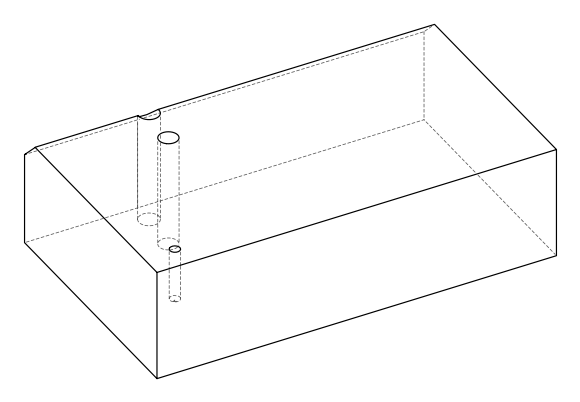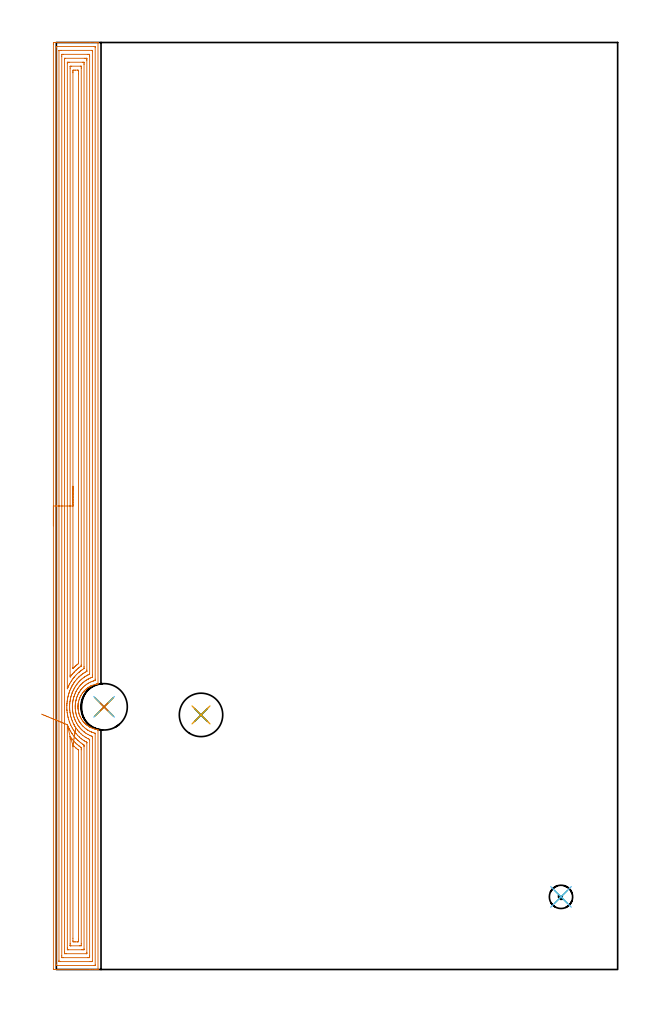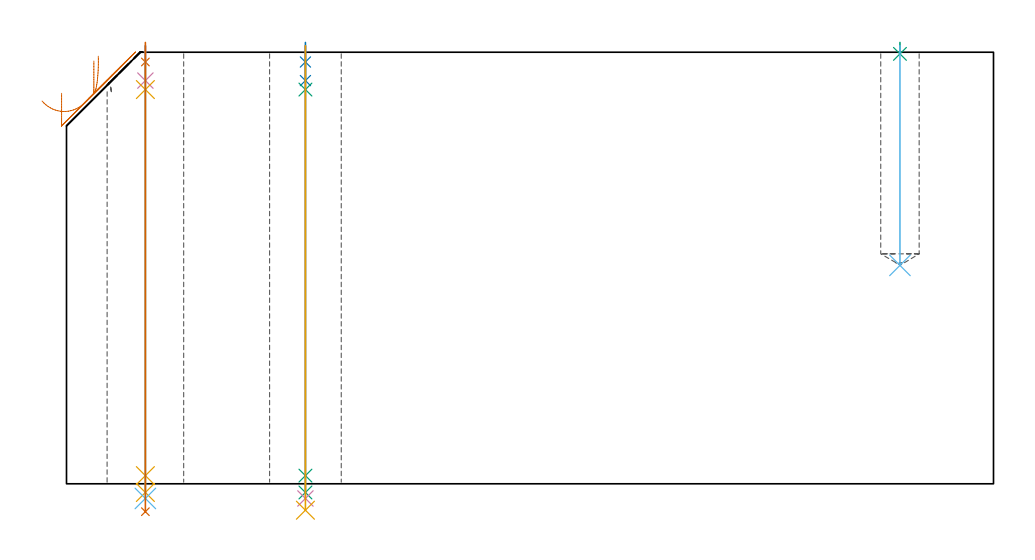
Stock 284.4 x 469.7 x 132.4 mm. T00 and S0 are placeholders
(PLAN: 13 operations, 10 tool changes, 34.3 min)
(1 SPOT_DRILL | STEP1HOLE | NXT0321_9005460120000 | 0.05 min | 184 mm3)
(2 SPOT_DRILL_1 | STEP1HOLE_1 | NXT0321_9005460120000 | 0.05 min | 182 mm3)
(3 SPOT_DRILL_2 | STEP1POCKET | NXT0321_9005460120000 | 0.03 min | 1 mm3)
(4 DRILL_BLIND_HOLE_INTO_CENTER | STEP1HOLE | NXT0301_029 | 0.04 min | 147 mm3)
(5 GUN_DRILL_THROUGH_HOLE | STEP1HOLE | UGT0307_001 | 0.59 min | 2386 mm3)
(6 SPADE_DRILL_TO_ENLARGE_THROUGH_HOLE | STEP1HOLE | UGT0306_004 | 0.56 min | 16169 mm3)
(7 DRILL_TO_ENLARGE_THROUGH_HOLE | STEP1HOLE | UGT0301_056 | 0.57 min | 38464 mm3)
(8 DRILL_BLIND_HOLE_INTO_CENTER_1 | STEP1HOLE_1 | NXT0301_029 | 0.04 min | 149 mm3)
(9 GUN_DRILL_THROUGH_HOLE_1 | STEP1HOLE_1 | UGT0307_001 | 0.59 min | 2407 mm3)
(10 SPADE_DRILL_TO_ENLARGE_THROUGH_HOLE_1 | STEP1HOLE_1 | UGT0306_004 | 0.56 min | 16147 mm3)
(11 DRILL_TO_ENLARGE_THROUGH_HOLE_1 | STEP1HOLE_1 | UGT0301_053 | 0.57 min | 31375 mm3)
(12 DRILL_BLIND_HOLE_INTO_CENTER_2 | STEP1POCKET | UGT0301_228 | 0.27 min | 6856 mm3)
(13 AREA_MILL | FG_CHAMFER_SURFACE | UGT0205_001 | 30.38 min | 119182 mm3)
(TOOL NXT0321_9005460120000 | NC Spot Drill, 142deg, 12mm, Carbide, Uncoated | D12 PA142 FL30 Z2)
(TOOL NXT0301_029 | Carbide Drill 5.8mm [860.1-0580-017A1-MM 2214] | D5.8 PA140 FL28 Z2)
(TOOL UGT0307_001 | Gun Drill 5 mm | D5 PA130 FL24 Z1)
(TOOL UGT0306_004 | Spade Drill 13.5mm | D13.5 PA132 FL10 Z2)
(TOOL UGT0301_056 | Twist Drill 23.5 mm | D23.5 PA118 FL155 Z2)
(TOOL UGT0301_053 | Twist Drill 22 mm | D22 PA118 FL150 Z2)
(TOOL UGT0301_228 | Twist Drill 11.8 mm | D11.8 PA118 FL93 Z2)
(TOOL UGT0205_001 | Chamfer Mill 20 x 3 x 45 deg. | D20 FL50 Z2)
(OP 1 SPOT_DRILL)
G17 G21 G94 G90
T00 M6
G54
G17 G0 G90 X24.2 Y133.1 S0 M3
G43 Z142.4 H0
G94 G81 G98 Z129.4 F250. R135.4
G80
M5
M2
(OP 2 SPOT_DRILL_1)
G17 G21 G94 G90
T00 M6
G54
G17 G0 G90 X73.3 Y129. S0 M3
G43 Z142.4 H0
G94 G81 G98 Z129.4 F250. R135.4
G80
M5
M2
(OP 3 SPOT_DRILL_2)
G17 G21 G94 G90
T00 M6
G54
G17 G0 G90 X255.7 Y36.8 S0 M3
G43 Z142.4 H0
G94 G81 G98 Z131.892 F250. R135.4
G80
M5
M2
(OP 4 DRILL_BLIND_HOLE_INTO_CENTER)
G17 G21 G94 G90
T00 M6
G54
G17 G0 G90 X24.2 Y133.1 S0 M3
G43 Z142.4 H1
G94 G81 G98 Z123.7 F250. R134.4
G80
M5
M2
(OP 5 GUN_DRILL_THROUGH_HOLE)
G17 G21 G94 G90
T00 M6
G54
G17 G0 G90 X24.2 Y133.1 M8
G43 Z142.4 H0
Z130.25
S716 M3
G94 G1 Z120.944 F125. M26
G4 X.084
Z2.5 F250.
G4 X.084
Z-2.666 F125.
G4 X.084
M5
M9
G0 Z130.25
Z142.4
M2
(OP 6 SPADE_DRILL_TO_ENLARGE_THROUGH_HOLE)
G17 G21 G94 G90
T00 M6
G54
G17 G0 G90 X24.2 Y133.1 S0 M3
G43 Z142.4 H0
G94 G73 G98 Z-4.505 F250. Q12.446 R134.4
G80
M5
M2
(OP 7 DRILL_TO_ENLARGE_THROUGH_HOLE)
G17 G21 G94 G90
T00 M6
G54
G17 G0 G90 X24.2 Y133.1 S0 M3
G43 Z142.4 H0
G94 G73 G98 Z-8.56 F250. Q23.493 R134.4
G80
M5
M2
(OP 8 DRILL_BLIND_HOLE_INTO_CENTER_1)
G17 G21 G94 G90
T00 M6
G54
G17 G0 G90 X73.3 Y129. S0 M3
G43 Z142.4 H1
G94 G81 G98 Z123.7 F250. R134.4
G80
M5
M2
(OP 9 GUN_DRILL_THROUGH_HOLE_1)
G17 G21 G94 G90
T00 M6
G54
G17 G0 G90 X73.3 Y129. M8
G43 Z142.4 H0
Z129.89
S716 M3
G94 G1 Z120.944 F125. M26
G4 X.084
Z2.5 F250.
G4 X.084
Z-2.666 F125.
G4 X.084
M5
M9
G0 Z129.89
Z142.4
M2
(OP 10 SPADE_DRILL_TO_ENLARGE_THROUGH_HOLE_1)
G17 G21 G94 G90
T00 M6
G54
G17 G0 G90 X73.3 Y129. S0 M3
G43 Z142.4 H0
G94 G73 G98 Z-4.505 F250. Q12.446 R134.4
G80
M5
M2
(OP 11 DRILL_TO_ENLARGE_THROUGH_HOLE_1)
G17 G21 G94 G90
T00 M6
G54
G17 G0 G90 X73.3 Y129. S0 M3
G43 Z142.4 H0
G94 G73 G98 Z-8.109 F250. Q20.073 R134.4
G80
M5
M2
(OP 12 DRILL_BLIND_HOLE_INTO_CENTER_2)
G17 G21 G94 G90
T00 M6
G54
G17 G0 G90 X255.7 Y36.8 S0 M3
G43 Z142.4 H0
G94 G81 G98 Z67. F250. R134.4
G80
M5
M2
(OP 13 AREA_MILL)
G17 G21 G94 G90
T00 M6
G54
G17 G0 G90 X-1.5 Y224.85 S1061 M3
G43 Z142.4 H0
Z119.8
G94 G1 Y224.888 Z118.928 F250.
Y225.002 Z118.063
Y225.191 Z117.212
Y225.453 Z116.38
Y225.787 Z115.574
Y226.19 Z114.8
Y226.658 Z114.064
Y227.19 Z113.372
Y227.779 Z112.729
Y228.422 Z112.14
Y229.114 Z111.608
Y229.85 Z111.14
Y230.624 Z110.737
Y231.43 Z110.403
Y232.262 Z110.141
Y233.114 Z109.952
Y233.978 Z109.838
Y234.85 Z109.8
Y468.778
X-1.499 Y469.073 Z109.801
X-1.494 Y469.666 Z109.804
X-1.492 Y469.693 Z109.806
X-0.903 Y469.697 Z110.395
X-0.277 Y469.7 Z111.02
X17.201 Z128.497
X19.611 Z130.906
X20.328 Z131.628
X20.619 Z131.919
X21.041 Y469.693 Z132.333
X21.097 Y469.69 Z132.388
X21.1 Y469.52 Z132.4
Y145.005
X21.096 Y144.751 Z132.39
X21.007 Y144.731 Z132.302
X20.638 Y144.659 Z131.936
X20.503 Y144.635 Z131.801
X20.275 Y144.594 Z131.574
X20.181 Y144.573 Z131.48
X19.611 Y144.418 Z130.906
X19.292 Y144.333 Z130.592
X18.405 Y144.024 Z129.703
X17.827 Y143.78 Z129.123
X17.639 Y143.701 Z128.937
X17.564 Y143.664 Z128.862
X17.518 Y143.641 Z128.815
X17.381 Y143.569 Z128.677
X17.264 Y143.508 Z128.563
X17.07 Y143.405 Z128.369
X16.629 Y143.151 Z127.927
X16.489 Y143.063 Z127.788
X16.084 Y142.807 Z127.384
X15.861 Y142.648 Z127.161
X15.74 Y142.562 Z127.04
X15.333 Y142.245 Z126.631
X15.247 Y142.174 Z126.546
X15.151 Y142.093 Z126.447
X14.996 Y141.966 Z126.295
X14.933 Y141.914 Z126.232
X14.891 Y141.876 Z126.191
X14.853 Y141.841 Z126.152
X14.705 Y141.698 Z126.002
X14.432 Y141.436 Z125.731
X14.023 Y141.02 Z125.322
X13.988 Y140.982 Z125.287
X13.965 Y140.956 Z125.263
X13.62 Y140.546 Z124.918
X13.367 Y140.225 Z124.663
X13.289 Y140.126 Z124.585
X13.077 Y139.836 Z124.375
X12.686 Y139.233 Z123.984
X12.431 Y138.791 Z123.727
X12.407 Y138.747 Z123.703
X12.188 Y138.345 Z123.488
X12.143 Y138.247 Z123.443
X11.982 Y137.894 Z123.278
X11.844 Y137.574 Z123.144
X11.791 Y137.446 Z123.087
X11.624 Y137. Z122.922
X11.477 Y136.552 Z122.774
X11.3 Y135.944 Z122.599
X11.237 Y135.658 Z122.535
X11.23 Y135.618 Z122.526
X11.148 Y135.212 Z122.448
X11.079 Y134.786 Z122.378
X11.076 Y134.765 Z122.374
X11.071 Y134.724 Z122.368
X11.041 Y134.492 Z122.341
X11.02 Y134.318 Z122.319
X10.989 Y133.951 Z122.287
X10.983 Y133.871 Z122.279
X10.963 Y133.424 Z122.256
X10.962 Y133.347 Z122.255
X10.961 Y133.152 Z122.251
X10.959 Y133.023
Y132.977
X10.972 Y132.53 Z122.265
X10.988 Y132.293 Z122.281
X11.001 Y132.084 Z122.297
X11.047 Y131.637 Z122.345
X11.116 Y131.19 Z122.413
X11.292 Y130.297 Z122.59
X11.301 Y130.254 Z122.599
X11.375 Y129.989 Z122.674
X11.42 Y129.827 Z122.72
X11.552 Y129.403 Z122.851
X11.621 Y129.209 Z122.921
X11.713 Y128.954 Z123.01
X11.89 Y128.509 Z123.187
X12.035 Y128.181 Z123.333
X12.113 Y128.019 Z123.409
X12.189 Y127.856 Z123.487
X12.312 Y127.616 Z123.611
X12.566 Y127.166 Z123.865
X12.836 Y126.722 Z124.135
X13.076 Y126.365 Z124.376
X13.288 Y126.082 Z124.585
X13.367 Y125.976 Z124.665
X13.476 Y125.828 Z124.775
X13.665 Y125.599 Z124.961
X13.717 Y125.533 Z125.015
X13.757 Y125.486 Z125.056
X13.891 Y125.332 Z125.19
X13.962 Y125.25 Z125.259
X13.966 Y125.246 Z125.262
X14.019 Y125.188 Z125.317
X14.217 Y124.975 Z125.516
X14.255 Y124.935 Z125.553
X14.259 Y124.931 Z125.557
X14.557 Y124.638 Z125.854
X14.605 Y124.592 Z125.904
X14.792 Y124.419 Z126.091
X14.854 Y124.362 Z126.15
X14.931 Y124.294 Z126.23
X15.058 Y124.184 Z126.356
X15.151 Y124.104 Z126.447
X15.223 Y124.041 Z126.52
X15.279 Y123.996 Z126.577
X15.479 Y123.836 Z126.779
X15.699 Y123.671 Z126.998
X15.74 Y123.64 Z127.04
X16.459 Y123.148 Z127.758
X16.629 Y123.046 Z127.928
X16.838 Y122.933 Z128.137
X16.935 Y122.882 Z128.23
X17.077 Y122.804 Z128.377
X17.212 Y122.731 Z128.512
X17.381 Y122.641 Z128.676
X17.517 Y122.568 Z128.814
X18.185 Y122.254 Z129.485
X18.405 Y122.17 Z129.704
X18.537 Y122.125 Z129.836
X18.719 Y122.064 Z130.013
X19.293 Y121.867 Z130.591
X20.18 Y121.635 Z131.48
X20.948 Y121.487 Z132.248
X20.989 Y121.478 Z132.288
X21.097 Y121.449 Z132.389
X21.1 Y121.314 Z132.4
Y0.18
X21.097 Y0.01 Z132.388
X21.041 Y0.007 Z132.333
X20.619 Y0. Z131.919
X20.329 Z131.628
X19.611 Z130.906
X18.36 Z129.657
X16.935 Z128.231
X-1.17 Z110.128
X-1.492 Y0.01 Z109.806
X-1.499 Y0.331 Z109.799
X-1.5 Y0.348
Y234.85 Z109.8
X-0.086 Z111.214
Y467.36
X-0.079 Y467.68 Z111.221
X-0.061 Y467.69 Z111.239
X-0.011 Y467.692 Z111.289
X0.468 Y467.699 Z111.768
X19.198 Z130.498
X19.611 Y467.693 Z130.911
X19.668 Y467.69 Z130.968
X19.679 Y467.684 Z130.979
X19.682 Y467.611 Z130.982
X19.684 Y467.511 Z130.984
X19.685 Y467.36 Z130.985
X19.686 Y467.285 Z130.986
X19.685 Y147.089 Z130.985
X19.684 Y146.939 Z130.984
X19.679 Y146.639 Z130.979
X19.675 Y146.482 Z130.975
X19.657 Y146.474 Z130.957
X19.611 Y146.458 Z130.911
X19.524 Y146.432 Z130.824
X19.208 Y146.346 Z130.508
X18.835 Y146.23 Z130.135
X18.719 Y146.19 Z130.019
X18.177 Y145.995 Z129.477
X17.827 Y145.857 Z129.127
X17.541 Y145.738 Z128.841
X16.935 Y145.468 Z128.235
X16.924 Y145.463 Z128.224
X16.903 Y145.452 Z128.203
X16.352 Y145.142 Z127.652
X16.043 Y144.961 Z127.343
X15.794 Y144.808 Z127.094
X15.402 Y144.558 Z126.702
X15.255 Y144.454 Z126.555
X15.151 Y144.376 Z126.451
X14.752 Y144.064 Z126.052
X14.248 Y143.664 Z125.548
X13.797 Y143.233 Z125.097
X13.367 Y142.816 Z124.667
X13.344 Y142.793 Z124.644
X13.322 Y142.77 Z124.622
X12.925 Y142.32 Z124.225
X12.551 Y141.876 Z123.851
X12.504 Y141.818 Z123.804
X12.476 Y141.781 Z123.776
X12.137 Y141.321 Z123.437
X11.906 Y140.982 Z123.206
X11.779 Y140.786 Z123.079
X11.584 Y140.477 Z122.884
X11.439 Y140.233 Z122.739
X11.358 Y140.088 Z122.658
X11.125 Y139.654 Z122.425
X10.9 Y139.194 Z122.2
X10.692 Y138.736 Z121.992
X10.564 Y138.428 Z121.864
X10.515 Y138.3 Z121.815
X10.325 Y137.773 Z121.625
X10.205 Y137.406 Z121.505
X10.112 Y137.093 Z121.412
X9.948 Y136.512 Z121.248
X9.931 Y136.446 Z121.231
X9.919 Y136.393 Z121.219
X9.8 Y135.819 Z121.1
X9.769 Y135.649 Z121.069
X9.764 Y135.618 Z121.064
X9.658 Y134.866 Z120.958
X9.641 Y134.724 Z120.941
X9.58 Y134.051 Z120.88
X9.569 Y133.83 Z120.869
X9.549 Y133.188 Z120.849
X9.548 Y132.936 Z120.848
X9.572 Y132.27 Z120.872
X9.588 Y132.042 Z120.888
X9.66 Y131.288 Z120.96
X9.68 Y131.148 Z120.98
X9.8 Y130.414 Z121.1
X9.831 Y130.254 Z121.131
X9.839 Y130.215 Z121.139
X9.939 Y129.744 Z121.239
X10.037 Y129.36 Z121.337
X10.129 Y129.03 Z121.429
X10.31 Y128.466 Z121.61
X10.605 Y127.659 Z121.905
X10.64 Y127.572 Z121.94
X10.692 Y127.451 Z121.992
X11.054 Y126.678 Z122.354
X11.476 Y125.893 Z122.776
X11.541 Y125.784 Z122.841
X11.584 Y125.715 Z122.884
X11.907 Y125.216 Z123.207
X12.13 Y124.89 Z123.43
X12.476 Y124.427 Z123.776
X12.822 Y123.996 Z124.122
X13.367 Y123.388 Z124.667
X13.652 Y123.102 Z124.952
X14.259 Y122.542 Z125.559
X14.654 Y122.208 Z125.954
X15.151 Y121.832 Z126.451
X15.901 Y121.314 Z127.201
X16.043 Y121.23 Z127.343
X16.242 Y121.115 Z127.542
X16.935 Y120.751 Z128.235
X17.604 Y120.42 Z128.904
X17.758 Y120.351 Z129.058
X17.827 Y120.322 Z129.127
X17.987 Y120.259 Z129.287
X18.719 Y120.012 Z130.019
X18.97 Y119.93 Z130.27
X19.672 Y119.724 Z130.972
X19.68 Y119.601 Z130.98
X19.684 Y119.526 Z130.984
X19.685 Y119.452 Z130.985
Y2.34
X19.679 Y2.021 Z130.979
X19.661 Y2.01 Z130.961
X19.611 Y2.008 Z130.911
X19.132 Y2.001 Z130.432
X0.402 Z111.702
X-0.011 Y2.007 Z111.289
X-0.068 Y2.01 Z111.232
X-0.079 Y2.015 Z111.221
X-0.082 Y2.089 Z111.218
X-0.084 Y2.189 Z111.216
X-0.086 Y2.49 Z111.214
Y234.85
X1.328 Z112.628
X1.329 Y465.497 Z112.629
X1.33 Y465.608 Z112.63
X1.333 Y465.663 Z112.633
X1.335 Y465.683 Z112.635
X1.369 Y465.69 Z112.669
X1.573 Y465.698 Z112.873
X1.773 Y465.699 Z113.073
X2.463 Y465.7 Z113.763
X17.827 Y465.699 Z129.127
X18.029 Y465.697 Z129.329
X18.164 Y465.694 Z129.464
X18.265 Y465.69 Z129.565
X18.266 Y465.645 Z129.566
X18.269 Y465.497 Z129.569
X18.271 Y465.052 Z129.571
Y149.476
X18.27 Y149.028 Z129.57
X18.269 Y148.585 Z129.569
X18.264 Y148.134 Z129.564
X17.962 Y147.998 Z129.262
X17.827 Y147.941 Z129.127
X17.332 Y147.736 Z128.632
X16.935 Y147.564 Z128.235
X16.713 Y147.462 Z128.013
X16.253 Y147.24 Z127.553
X16.117 Y147.166 Z127.417
X16.043 Y147.124 Z127.343
X15.552 Y146.838 Z126.852
X15.151 Y146.593 Z126.451
X15. Y146.497 Z126.3
X14.77 Y146.346 Z126.07
X14.475 Y146.13 Z125.775
X14.259 Y145.967 Z125.559
X13.971 Y145.741 Z125.271
X13.612 Y145.452 Z124.912
X13.481 Y145.338 Z124.781
X13.367 Y145.235 Z124.667
X13.021 Y144.905 Z124.321
X12.661 Y144.558 Z123.961
X12.569 Y144.465 Z123.869
X12.476 Y144.366 Z123.776
X12.144 Y143.996 Z123.444
X11.854 Y143.664 Z123.154
X11.732 Y143.516 Z123.032
X11.584 Y143.33 Z122.884
X11.342 Y143.013 Z122.642
X11.162 Y142.77 Z122.462
X10.971 Y142.49 Z122.271
X10.692 Y142.073 Z121.992
X10.615 Y141.953 Z121.915
X10.568 Y141.876 Z121.868
X10.286 Y141.389 Z121.586
X10.06 Y140.982 Z121.36
X9.97 Y140.811 Z121.27
X9.8 Y140.473 Z121.1
X9.677 Y140.211 Z120.977
X9.622 Y140.088 Z120.922
X9.408 Y139.587 Z120.708
X9.252 Y139.194 Z120.552
X9.16 Y138.942 Z120.46
X8.932 Y138.3 Z120.232
X8.926 Y138.282 Z120.226
X8.908 Y138.227 Z120.208
X8.728 Y137.586 Z120.028
X8.68 Y137.406 Z119.98
X8.55 Y136.871 Z119.85
X8.476 Y136.512 Z119.776
X8.402 Y136.126 Z119.702
X8.324 Y135.618 Z119.624
X8.285 Y135.348 Z119.585
X8.214 Y134.724 Z119.514
X8.196 Y134.544 Z119.496
X8.17 Y134.203 Z119.47
X8.15 Y133.83 Z119.45
X8.145 Y133.701 Z119.445
X8.133 Y132.936 Z119.433
X8.134 Y132.818 Z119.434
X8.167 Y132.042 Z119.467
X8.177 Y131.881 Z119.477
X8.247 Y131.148 Z119.547
X8.275 Y130.889 Z119.575
X8.379 Y130.254 Z119.679
X8.455 Y129.815 Z119.755
X8.546 Y129.36 Z119.846
X8.607 Y129.07 Z119.907
X8.706 Y128.669 Z120.006
X8.764 Y128.466 Z120.064
X8.908 Y127.982 Z120.208
X9.044 Y127.572 Z120.344
X9.117 Y127.363 Z120.417
X9.38 Y126.678 Z120.68
X9.497 Y126.391 Z120.797
X9.742 Y125.842 Z121.042
X9.769 Y125.784 Z121.069
X9.8 Y125.722 Z121.1
X10.244 Y124.89 Z121.544
X10.403 Y124.602 Z121.703
X10.692 Y124.126 Z121.992
X10.773 Y123.996 Z122.073
X10.923 Y123.765 Z122.223
X11.406 Y123.102 Z122.706
X11.584 Y122.871 Z122.884
X11.878 Y122.507 Z123.178
X12.138 Y122.208 Z123.438
X12.476 Y121.836 Z123.776
X13.002 Y121.314 Z124.302
X13.367 Y120.977 Z124.667
X14.014 Y120.42 Z125.314
X14.152 Y120.313 Z125.452
X14.259 Y120.233 Z125.559
X14.92 Y119.759 Z126.22
X15.151 Y119.602 Z126.451
X15.266 Y119.526 Z126.566
X16.043 Y119.091 Z127.343
X16.927 Y118.632 Z128.227
X16.943 Y118.625 Z128.243
X17.515 Y118.377 Z128.815
X17.827 Y118.258 Z129.127
X18.207 Y118.113 Z129.507
X18.265 Y118.078 Z129.565
X18.267 Y118.005 Z129.567
X18.27 Y117.887 Z129.57
X18.271 Y117.738 Z129.571
Y117.293
Y4.203
X18.269 Y4.091 Z129.569
X18.267 Y4.037 Z129.567
X18.265 Y4.017 Z129.565
X18.231 Y4.01 Z129.531
X18.027 Y4.002 Z129.327
X17.827 Y4.001 Z129.127
X17.137 Y4. Z128.437
X1.773 Y4.001 Z113.073
X1.571 Y4.002 Z112.871
X1.436 Y4.006 Z112.736
X1.335 Y4.01 Z112.635
X1.333 Y4.055 Z112.633
X1.331 Y4.203 Z112.631
X1.329 Y4.648 Z112.629
X1.328 Y234.85 Z112.628
X2.743 Z114.043
Y462.815
X2.748 Y463.626 Z114.048
X2.749 Y463.678 Z114.049
X2.785 Y463.69 Z114.085
X2.895 Y463.694 Z114.195
X3.115 Y463.697 Z114.415
X3.557 Y463.7 Z114.857
X16.043 Z127.343
X16.488 Y463.697 Z127.788
X16.706 Y463.694 Z128.006
X16.814 Y463.69 Z128.114
X16.851 Y463.68 Z128.151
X16.857 Y462.815 Z128.157
Y149.922
X16.855 Y149.718 Z128.155
X16.853 Y149.668 Z128.153
X16.851 Y149.647 Z128.151
X16.834 Y149.632 Z128.134
X16.73 Y149.581 Z128.03
X16.043 Y149.252 Z127.343
X15.893 Y149.178 Z127.193
X15.602 Y149.028 Z126.902
X15.314 Y148.865 Z126.614
X15.151 Y148.769 Z126.451
X14.757 Y148.529 Z126.057
X14.259 Y148.218 Z125.559
X14.208 Y148.185 Z125.508
X14.133 Y148.134 Z125.433
X13.695 Y147.806 Z124.995
X13.367 Y147.556 Z124.667
X13.191 Y147.417 Z124.491
X12.974 Y147.24 Z124.274
X12.708 Y147.007 Z124.008
X12.476 Y146.797 Z123.776
X12.243 Y146.579 Z123.543
X12.001 Y146.346 Z123.301
X11.794 Y146.135 Z123.094
X11.584 Y145.916 Z122.884
X11.362 Y145.674 Z122.662
X11.164 Y145.452 Z122.464
X10.948 Y145.195 Z122.248
X10.692 Y144.885 Z121.992
X10.548 Y144.702 Z121.848
X10.437 Y144.558 Z121.737
X10.167 Y144.19 Z121.467
X9.802 Y143.661 Z121.102
X9.46 Y143.11 Z120.76
X9.256 Y142.77 Z120.556
X9.129 Y142.548 Z120.429
X8.908 Y142.15 Z120.208
X8.814 Y141.97 Z120.114
X8.767 Y141.876 Z120.067
X8.526 Y141.365 Z119.826
X8.352 Y140.982 Z119.652
X8.251 Y140.747 Z119.551
X8.016 Y140.185 Z119.316
X7.989 Y140.115 Z119.289
X7.979 Y140.088 Z119.279
X7.76 Y139.451 Z119.06
X7.674 Y139.194 Z118.974
X7.545 Y138.772 Z118.845
X7.408 Y138.3 Z118.708
X7.347 Y138.076 Z118.647
X7.182 Y137.406 Z118.482
X7.171 Y137.359 Z118.471
X7.124 Y137.133 Z118.424
X7.027 Y136.61 Z118.327
X7.01 Y136.512 Z118.31
X6.911 Y135.832 Z118.211
X6.883 Y135.618 Z118.183
X6.818 Y135.031 Z118.118
X6.79 Y134.724 Z118.09
X6.753 Y134.203 Z118.053
X6.738 Y133.83 Z118.038
X6.725 Y133.336 Z118.025
X6.72 Y132.936 Z118.02
X6.735 Y132.433 Z118.035
X6.751 Y132.042 Z118.051
X6.789 Y131.485 Z118.089
X6.82 Y131.148 Z118.12
X6.889 Y130.49 Z118.189
X6.926 Y130.254 Z118.226
X7.062 Y129.423 Z118.362
X7.073 Y129.36 Z118.373
X7.124 Y129.092 Z118.424
X7.259 Y128.466 Z118.559
X7.3 Y128.29 Z118.6
X7.499 Y127.572 Z118.799
X7.661 Y127.034 Z118.961
X7.78 Y126.678 Z119.08
X8.016 Y126.027 Z119.316
X8.109 Y125.784 Z119.409
X8.169 Y125.631 Z119.469
X8.501 Y124.89 Z119.801
X8.63 Y124.611 Z119.93
X8.908 Y124.063 Z120.208
X8.943 Y123.996 Z120.243
X8.982 Y123.923 Z120.282
X9.292 Y123.366 Z120.592
X9.452 Y123.102 Z120.752
X9.8 Y122.549 Z121.1
X10.034 Y122.208 Z121.334
X10.655 Y121.351 Z121.955
X10.685 Y121.314 Z121.985
X10.692 Y121.306 Z121.992
X11.097 Y120.829 Z122.397
X11.455 Y120.42 Z122.755
X11.584 Y120.283 Z122.884
X12.346 Y119.526 Z123.646
X12.476 Y119.409 Z123.776
X13.357 Y118.643 Z124.657
X13.371 Y118.632 Z124.671
X14.259 Y118. Z125.559
X14.641 Y117.738 Z125.941
X15.151 Y117.443 Z126.451
X15.815 Y117.073 Z127.115
X16.043 Y116.956 Z127.343
X16.263 Y116.844 Z127.563
X16.671 Y116.645 Z127.971
X16.85 Y116.557 Z128.15
X16.852 Y116.537 Z128.152
X16.854 Y116.436 Z128.154
X16.857 Y116.029 Z128.157
Y115.95
Y6.885
X16.852 Y6.074 Z128.152
X16.851 Y6.022 Z128.151
X16.814 Y6.01 Z128.114
X16.705 Y6.006 Z128.005
X16.484 Y6.003 Z127.784
X16.043 Y6. Z127.343
X3.557 Z114.857
X3.112 Y6.002 Z114.412
X2.894 Y6.006 Z114.194
X2.786 Y6.01 Z114.086
X2.749 Y6.02 Z114.049
X2.743 Y6.885 Z114.043
Y234.85
X4.157 Z115.457
Y461.027
X4.158 Y461.318 Z115.458
X4.162 Y461.612 Z115.462
X4.164 Y461.687 Z115.464
X4.198 Y461.691 Z115.498
X4.281 Y461.695 Z115.581
X4.449 Y461.699 Z115.749
X14.48 Y461.7 Z125.78
X15.151 Y461.698 Z126.451
X15.376 Y461.696 Z126.676
X15.43 Y461.69 Z126.73
X15.436 Y461.675 Z126.736
X15.439 Y461.633 Z126.739
X15.442 Y461.027 Z126.742
X15.443 Y460.735 Z126.743
Y151.71
X15.442 Y151.419 Z126.742
X15.437 Y151.125 Z126.737
X15.436 Y151.091 Z126.736
X15.426 Y151.08 Z126.726
X15.395 Y151.059 Z126.695
X15.324 Y151.018 Z126.624
X14.952 Y150.816 Z126.252
X14.515 Y150.56 Z125.815
X14.259 Y150.405 Z125.559
X13.963 Y150.219 Z125.263
X13.5 Y149.922 Z124.8
X13.422 Y149.867 Z124.722
X13.367 Y149.826 Z124.667
X12.915 Y149.481 Z124.215
X12.476 Y149.143 Z123.776
X12.411 Y149.092 Z123.711
X12.333 Y149.028 Z123.633
X11.931 Y148.679 Z123.231
X11.584 Y148.364 Z122.884
X11.465 Y148.253 Z122.765
X11.342 Y148.134 Z122.642
X11.018 Y147.807 Z122.318
X10.692 Y147.472 Z121.992
X10.58 Y147.352 Z121.88
X10.478 Y147.24 Z121.778
X10.165 Y146.874 Z121.465
X9.8 Y146.443 Z121.1
X9.756 Y146.39 Z121.056
X9.722 Y146.346 Z121.022
X9.373 Y145.88 Z120.673
X9.058 Y145.452 Z120.358
X8.997 Y145.363 Z120.297
X8.908 Y145.231 Z120.208
X8.644 Y144.823 Z119.944
X8.475 Y144.558 Z119.775
X8.302 Y144.271 Z119.602
X8.016 Y143.789 Z119.316
X7.971 Y143.709 Z119.271
X7.947 Y143.664 Z119.247
X7.663 Y143.124 Z118.963
X7.488 Y142.77 Z118.788
X7.371 Y142.522 Z118.671
X7.124 Y141.988 Z118.424
X7.09 Y141.91 Z118.39
X7.076 Y141.876 Z118.376
X6.834 Y141.273 Z118.134
X6.721 Y140.982 Z118.021
X6.592 Y140.622 Z117.892
X6.405 Y140.088 Z117.705
X6.363 Y139.957 Z117.663
X6.232 Y139.54 Z117.532
X6.155 Y139.271 Z117.455
X6.134 Y139.194 Z117.434
X5.971 Y138.562 Z117.271
X5.908 Y138.3 Z117.208
X5.803 Y137.836 Z117.103
X5.717 Y137.406 Z117.017
X5.657 Y137.089 Z116.957
X5.566 Y136.512 Z116.866
X5.537 Y136.315 Z116.837
X5.448 Y135.618 Z116.748
X5.437 Y135.522 Z116.737
X5.362 Y134.724 Z116.662
X5.36 Y134.704 Z116.66
X5.341 Y134.432 Z116.641
X5.317 Y133.854 Z116.617
X5.316 Y133.83 Z116.616
X5.3 Y132.977 Z116.6
X5.327 Y132.042 Z116.627
X5.341 Y131.784 Z116.641
X5.388 Y131.148 Z116.688
X5.393 Y131.096 Z116.693
X5.482 Y130.254 Z116.782
X5.502 Y130.092 Z116.802
X5.621 Y129.36 Z116.921
X5.679 Y129.021 Z116.979
X5.787 Y128.466 Z117.087
X5.902 Y127.904 Z117.202
X5.983 Y127.572 Z117.283
X6.221 Y126.69 Z117.521
X6.224 Y126.678 Z117.524
X6.232 Y126.651 Z117.532
X6.515 Y125.784 Z117.815
X6.675 Y125.341 Z117.975
X6.849 Y124.89 Z118.149
X7.124 Y124.22 Z118.424
X7.222 Y123.996 Z118.522
X7.301 Y123.819 Z118.601
X7.66 Y123.102 Z118.96
X8.016 Y122.421 Z119.316
X8.133 Y122.208 Z119.433
X8.289 Y121.935 Z119.589
X8.684 Y121.314 Z119.984
X8.908 Y120.977 Z120.208
X9.309 Y120.42 Z120.609
X9.8 Y119.766 Z121.1
X9.997 Y119.526 Z121.297
X10.692 Y118.726 Z121.992
X10.779 Y118.632 Z122.079
X11.584 Y117.842 Z122.884
X11.694 Y117.738 Z122.994
X12.476 Y117.071 Z123.776
X12.751 Y116.844 Z124.051
X13.367 Y116.399 Z124.667
X14.003 Y115.95 Z125.303
X14.259 Y115.794 Z125.559
X14.64 Y115.569 Z125.94
X15.151 Y115.289 Z126.451
X15.301 Y115.205 Z126.601
X15.418 Y115.138 Z126.718
X15.437 Y115.118 Z126.737
X15.439 Y115.097 Z126.739
X15.441 Y115.056 Z126.741
X15.443 Y114.764 Z126.743
Y8.673
X15.441 Y8.382 Z126.741
X15.438 Y8.088 Z126.738
X15.436 Y8.014 Z126.736
X15.402 Y8.01 Z126.702
X15.319 Y8.005 Z126.619
X15.151 Y8.001 Z126.451
X5.12 Y8. Z116.42
X4.449 Y8.002 Z115.749
X4.224 Y8.004 Z115.524
X4.17 Y8.01 Z115.47
X4.164 Y8.025 Z115.464
X4.161 Y8.067 Z115.461
X4.158 Y8.673 Z115.458
X4.157 Y8.965 Z115.457
Y234.85
X5.571 Z116.871
X5.572 Y459.239 Z116.872
X5.574 Y459.571 Z116.874
X5.576 Y459.653 Z116.876
X5.578 Y459.686 Z116.878
X5.62 Y459.69 Z116.92
X5.776 Y459.697 Z117.076
X6.232 Y459.699 Z117.532
X6.665 Y459.7 Z117.965
X13.367 Y459.699 Z124.667
X13.803 Y459.697 Z125.103
X13.986 Y459.69 Z125.286
X14.022 Y459.684 Z125.322
X14.024 Y459.618 Z125.324
X14.027 Y459.472 Z125.327
X14.028 Y459.239 Z125.328
X14.029 Y458.576 Z125.329
X14.028 Y153.498 Z125.328
X14.025 Y152.839 Z125.325
X14.022 Y152.604 Z125.322
X14.012 Y152.447 Z125.312
X13.17 Y151.908 Z124.47
X12.869 Y151.71 Z124.169
X12.641 Y151.544 Z123.941
X12.476 Y151.42 Z123.776
X12.134 Y151.158 Z123.434
X11.694 Y150.816 Z122.994
X11.633 Y150.766 Z122.933
X11.584 Y150.724 Z122.884
X11.155 Y150.351 Z122.455
X10.692 Y149.931 Z121.992
X10.682 Y149.922 Z121.982
X10.242 Y149.479 Z121.542
X9.798 Y149.03 Z121.098
X9.383 Y148.552 Z120.683
X9.022 Y148.134 Z120.322
X8.97 Y148.071 Z120.27
X8.908 Y147.994 Z120.208
X8.58 Y147.569 Z119.88
X8.329 Y147.24 Z119.629
X8.197 Y147.059 Z119.497
X8.016 Y146.802 Z119.316
X7.833 Y146.53 Z119.133
X7.712 Y146.346 Z119.012
X7.484 Y145.985 Z118.784
X7.15 Y145.452 Z118.45
X7.141 Y145.436 Z118.441
X7.124 Y145.407 Z118.424
X6.821 Y144.862 Z118.121
X6.655 Y144.558 Z117.955
X6.509 Y144.28 Z117.809
X6.232 Y143.726 Z117.532
X6.212 Y143.684 Z117.512
X6.203 Y143.664 Z117.503
X6.034 Y143.286 Z117.334
X5.937 Y143.066 Z117.237
X5.809 Y142.77 Z117.109
X5.67 Y142.44 Z116.97
X5.647 Y142.388 Z116.947
X5.595 Y142.275 Z116.895
X5.577 Y142.246 Z116.877
X5.575 Y142.309 Z116.875
X5.573 Y142.381 Z116.873
X5.571 Y142.539 Z116.871
Y142.77
Y234.85
X6.985 Z118.285
X6.986 Y456.696 Z118.286
X6.99 Y457.451 Z118.29
X6.992 Y457.584 Z118.292
X7.006 Y457.69 Z118.306
X7.124 Y457.692 Z118.424
X7.769 Y457.699 Z119.069
X12.229 Z123.529
X12.476 Y457.693 Z123.776
X12.557 Y457.69 Z123.857
X12.608 Y457.675 Z123.908
X12.61 Y457.59 Z123.91
X12.613 Y457.451 Z123.913
X12.614 Y457.312 Z123.914
X12.615 Y456.557 Z123.915
X12.614 Y154.253 Z123.914
X12.613 Y154.113 Z123.913
X12.609 Y153.835 Z123.909
X12.608 Y153.76 Z123.908
X12.594 Y153.747 Z123.894
X12.559 Y153.719 Z123.859
X12.476 Y153.661 Z123.776
X12.378 Y153.595 Z123.678
X12.234 Y153.498 Z123.534
X11.86 Y153.221 Z123.16
X11.584 Y153.013 Z122.884
X11.353 Y152.835 Z122.653
X11.058 Y152.604 Z122.358
X10.857 Y152.438 Z122.157
X10.692 Y152.297 Z121.992
X10.379 Y152.023 Z121.679
X10.032 Y151.71 Z121.332
X9.913 Y151.597 Z121.213
X9.8 Y151.488 Z121.1
X9.464 Y151.152 Z120.764
X9.131 Y150.816 Z120.431
X9.022 Y150.701 Z120.322
X8.908 Y150.577 Z120.208
X8.6 Y150.23 Z119.9
X8.331 Y149.922 Z119.631
X8.187 Y149.751 Z119.487
X8.016 Y149.544 Z119.316
X7.788 Y149.257 Z119.088
X7.609 Y149.028 Z118.909
X7.401 Y148.751 Z118.701
X7.124 Y148.381 Z118.424
X7.017 Y148.241 Z118.317
X6.991 Y148.259 Z118.291
X6.99 Y148.269 Z118.29
X6.986 Y149.028 Z118.286
X6.985 Y149.167 Z118.285
Y234.85
X8.399 Z119.699
X8.4 Y454.385 Z119.7
Y454.769
X8.403 Y455.276 Z119.703
X8.407 Y455.663 Z119.707
X8.873 Y455.698 Z120.173
X8.908 Y455.699 Z120.208
X9.763 Y455.7 Z121.063
X10.656 Y455.699 Z121.956
X10.692 Y455.697 Z121.992
X11.193 Y455.663 Z122.493
X11.198 Y455.156 Z122.498
X11.2 Y453.875 Z122.5
Y155.67
X11.198 Y155.286 Z122.498
X11.195 Y155.032 Z122.495
X11.193 Y155.004 Z122.493
X11.177 Y154.987 Z122.477
X11.138 Y154.952 Z122.438
X11.075 Y154.901 Z122.375
X10.692 Y154.605 Z121.992
X10.572 Y154.512 Z121.872
X10.421 Y154.392 Z121.721
X10.082 Y154.109 Z121.382
X9.8 Y153.871 Z121.1
X9.601 Y153.697 Z120.901
X9.381 Y153.498 Z120.681
X9.138 Y153.267 Z120.438
X8.908 Y153.046 Z120.208
X8.433 Y152.574 Z119.733
X8.419 Y152.565 Z119.719
X8.406 Y152.557 Z119.706
X8.404 Y152.568 Z119.704
X8.402 Y152.604 Z119.702
X8.4 Y152.872 Z119.7
X8.399 Y153.113 Z119.699
Y234.85
Y235.722 Z119.738
Y236.586 Z119.851
Y237.438 Z120.04
Y238.27 Z120.303
Y239.076 Z120.636
Y239.85 Z121.039
Y240.586 Z121.508
Y241.278 Z122.039
Y241.921 Z122.628
Y242.51 Z123.272
Y243.042 Z123.964
Y243.51 Z124.699
Y243.913 Z125.473
Y244.247 Z126.279
Y244.509 Z127.111
Y244.698 Z127.963
Y244.812 Z128.828
Y244.85 Z129.699
G0 Z142.4
X-7.496 Y129.374
Z117.425
G1 X-6.923 Y129.138 Z116.811
X-6.302 Y128.883 Z116.253
X-5.639 Y128.61 Z115.756
X-4.939 Y128.322 Z115.323
X-4.206 Y128.02 Z114.958
X-3.447 Y127.708 Z114.664
X-2.666 Y127.387 Z114.442
X-1.871 Y127.06 Z114.294
X-1.067 Y126.729 Z114.222
X-0.261 Y126.397 Z114.226
X0.543 Y126.066 Z114.306
X1.337 Y125.74 Z114.461
X2.115 Y125.419 Z114.691
X2.872 Y125.108 Z114.993
X3.601 Y124.808 Z115.365
X4.298 Y124.521 Z115.805
X4.957 Y124.25 Z116.309
X5.573 Y123.997 Z116.873
X5.74 Y123.596 Z117.04
X5.956 Y123.102 Z117.256
X6.232 Y122.494 Z117.532
X6.37 Y122.208 Z117.67
X6.504 Y121.936 Z117.804
X6.84 Y121.314 Z118.14
X7.124 Y120.802 Z118.424
X7.355 Y120.42 Z118.655
X7.738 Y119.806 Z119.038
X7.928 Y119.526 Z119.228
X8.016 Y119.403 Z119.316
X8.588 Y118.632 Z119.888
X8.908 Y118.212 Z120.208
X9.31 Y117.738 Z120.61
X9.8 Y117.179 Z121.1
X10.124 Y116.844 Z121.424
X10.692 Y116.288 Z121.992
X11.057 Y115.95 Z122.357
X11.584 Y115.498 Z122.884
X12.117 Y115.056 Z123.417
X12.476 Y114.795 Z123.776
X13.357 Y114.162 Z124.657
X13.39 Y114.14 Z124.69
X13.813 Y113.881 Z125.113
X14.022 Y113.753 Z125.322
X14.026 Y113.502 Z125.326
X14.028 Y113.269 Z125.328
X14.029 Y113.037 Z125.329
X14.028 Y10.461 Z125.328
X14.026 Y10.129 Z125.326
X14.024 Y10.047 Z125.324
X14.022 Y10.014 Z125.322
X13.98 Y10.01 Z125.28
X13.824 Y10.003 Z125.124
X13.367 Y10.001 Z124.667
X12.935 Y10. Z124.235
X6.232 Y10.001 Z117.532
X5.797 Y10.003 Z117.097
X5.614 Y10.01 Z116.914
X5.578 Y10.016 Z116.878
X5.576 Y10.082 Z116.876
X5.573 Y10.228 Z116.873
X5.572 Y10.461 Z116.872
X5.571 Y11.124 Z116.871
Y123.765
X5.572 Y123.996 Z116.872
X6.992 Y117.995 Z118.292
X7.124 Y117.83 Z118.424
X7.195 Y117.738 Z118.495
X7.397 Y117.465 Z118.697
X7.869 Y116.844 Z119.169
X8.016 Y116.66 Z119.316
X8.622 Y115.95 Z119.922
X8.908 Y115.627 Z120.208
X9.465 Y115.056 Z120.765
X9.8 Y114.729 Z121.1
X10.413 Y114.162 Z121.713
X10.692 Y113.923 Z121.992
X11.476 Y113.269 Z122.776
X11.584 Y113.188 Z122.884
X11.878 Y112.973 Z123.178
X12.476 Y112.544 Z123.776
X12.572 Y112.471 Z123.872
X12.608 Y112.439 Z123.908
X12.61 Y112.375 Z123.91
X12.612 Y112.237 Z123.912
X12.614 Y111.481 Z123.914
X12.615 Y111.341 Z123.915
X12.614 Y13.004 Z123.914
X12.61 Y12.249 Z123.91
X12.608 Y12.116 Z123.908
X12.594 Y12.01 Z123.894
X12.476 Y12.008 Z123.776
X11.831 Y12.001 Z123.131
X7.371 Z118.671
X7.124 Y12.007 Z118.424
X7.043 Y12.01 Z118.343
X6.992 Y12.024 Z118.292
X6.989 Y12.109 Z118.289
X6.987 Y12.249 Z118.287
X6.986 Y12.388 Z118.286
X6.985 Y13.143 Z118.285
Y116.984
X6.987 Y117.738 Z118.287
X6.988 Y117.875 Z118.288
X6.992 Y117.995 Z118.292
X8.407 Y113.647 Z119.707
X8.437 Y113.621 Z119.737
X8.511 Y113.551 Z119.811
X8.798 Y113.269 Z120.098
X8.908 Y113.165 Z120.208
X9.761 Y112.375 Z121.061
X9.8 Y112.34 Z121.1
X10.032 Y112.142 Z121.332
X10.692 Y111.6 Z121.992
X10.84 Y111.481 Z122.14
X11.158 Y111.237 Z122.458
X11.194 Y111.203 Z122.494
X11.196 Y111.192 Z122.496
X11.199 Y111.162 Z122.499
X11.2 Y111.098 Z122.5
Y110.971
Y15.315
X11.199 Y14.931 Z122.499
X11.197 Y14.424 Z122.497
X11.193 Y14.037 Z122.493
X10.727 Y14.002 Z122.027
X10.692 Y14.001 Z121.992
X9.836 Y14. Z121.136
X8.944 Y14.001 Z120.244
X8.908 Y14.003 Z120.208
X8.407 Y14.037 Z119.707
X8.402 Y14.544 Z119.702
X8.399 Y15.825 Z119.699
X8.4 Y112.884 Z119.7
X8.401 Y113.269 Z119.701
X8.403 Y113.573 Z119.703
X8.406 Y113.637 Z119.706
X8.407 Y113.647 Z119.707
X8.546 Y114.49 Z119.884
X8.681 Y115.314 Z120.135
X8.813 Y116.114 Z120.458
X8.939 Y116.883 Z120.85
X9.059 Y117.615 Z121.308
X9.173 Y118.306 Z121.83
X9.278 Y118.948 Z122.41
X9.375 Y119.539 Z123.045
X9.463 Y120.072 Z123.73
X9.54 Y120.545 Z124.459
X9.607 Y120.953 Z125.227
X9.663 Y121.293 Z126.029
X9.708 Y121.563 Z126.857
X9.74 Y121.761 Z127.706
X9.761 Y121.885 Z128.569
X9.769 Y121.935 Z129.44
X9.765 Y121.909 Z130.312
X9.748 Y121.808 Z131.179
G0 Z142.4
M5
M2
